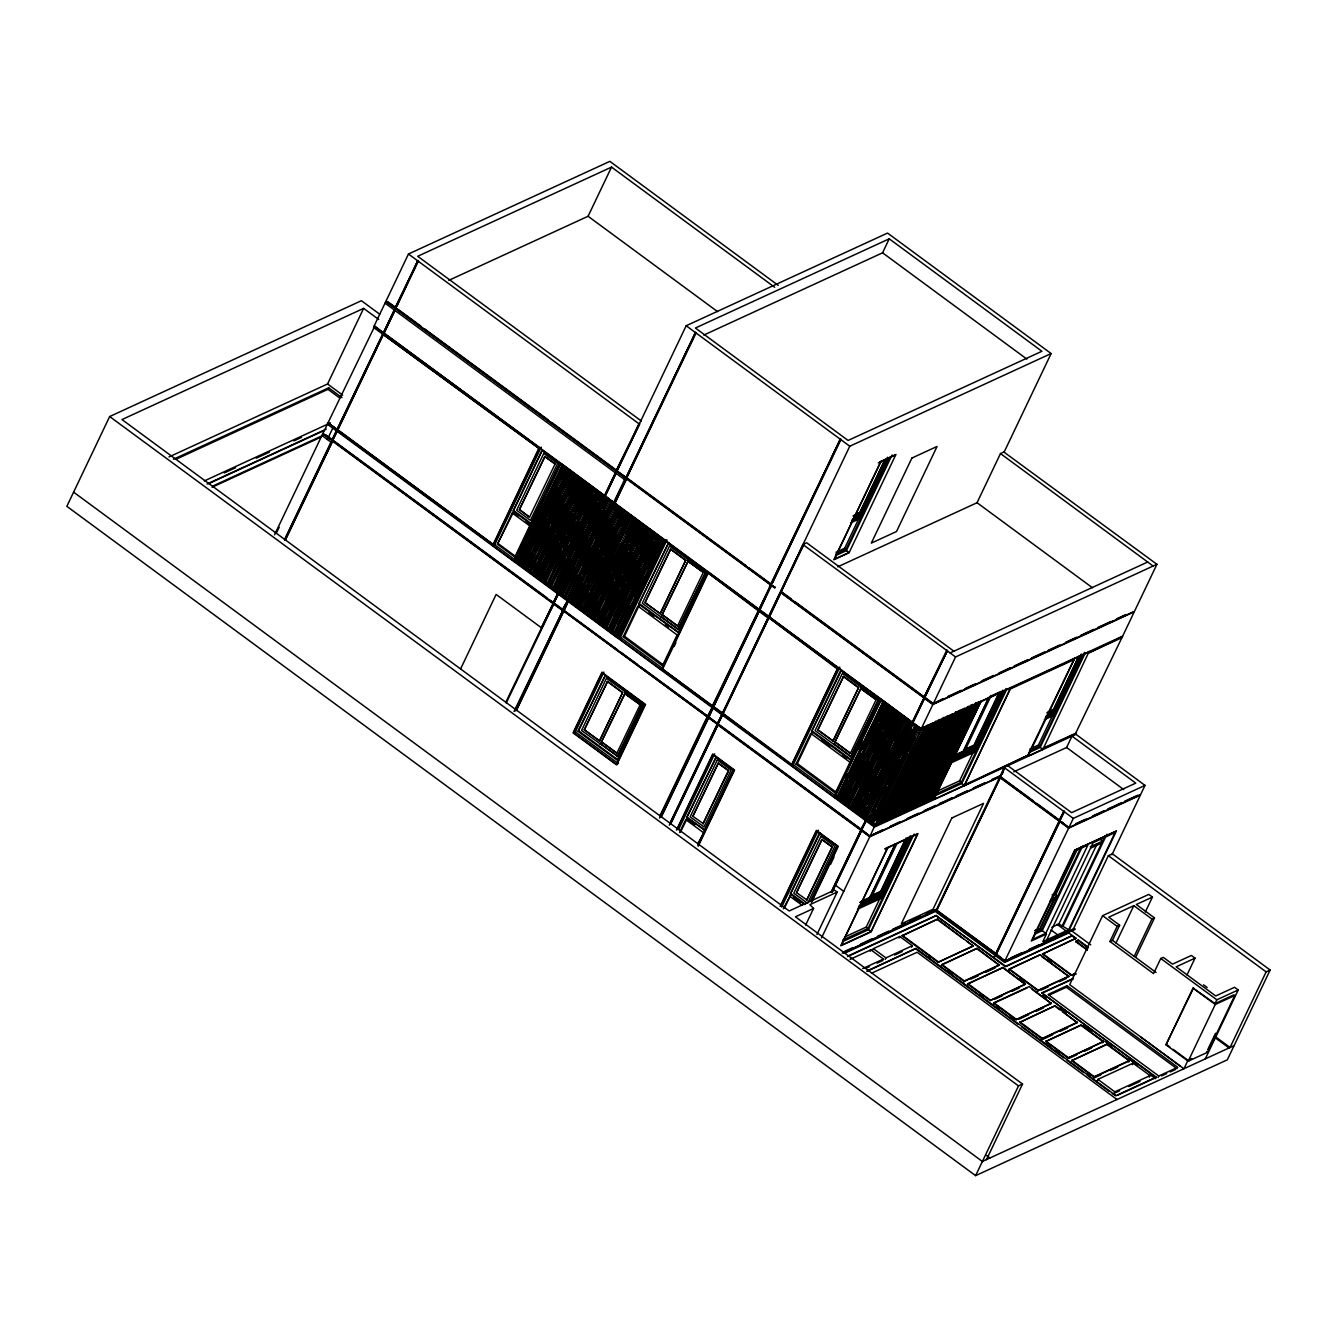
<?xml version="1.0" encoding="UTF-8"?>
<svg xmlns="http://www.w3.org/2000/svg" width="1337" height="1337" viewBox="0 0 1337 1337"><rect width="100%" height="100%" fill="white"/><g stroke="black" fill="none" stroke-linecap="round" stroke-linejoin="round"><path stroke-width="1.5" d="M662.183 669.954L708.643 572.152L708.359 573.172L758.664 610.24L712.855 706.254L662.483 668.935L662.183 669.954L712.504 707.006L707.958 716.532L563.98 610.792L568.409 600.881L618.145 638.317L665.091 540.298L663.035 540.599L617.661 636.128L663.453 540.131M708.794 717.451L713.223 707.54L722.164 714.142L717.367 723.785L708.677 717.067L713.223 707.54M713.59 706.788L759.383 610.775L768.324 617.36L722.532 713.373L713.59 706.788L759.383 610.775M618.563 637.833L665.442 540.733L614.736 503.38L568.225 599.711L618.931 637.064M379.675 314.178L361.391 300.708L109.667 416.542L66.85 506.322L975.609 1175.641L1227.333 1059.823L1270.15 970.027L1112.367 853.825L1108.356 855.68L1072.291 931.287L1090.725 944.875M168.98 456.953L327.565 383.986L363.631 308.379L378.722 319.493M176.534 459.026L327.966 389.334L328.685 387.83L342.005 397.641M274.52 534.85L322.685 433.89L332.144 440.408L325.242 435.327M374.644 326.378L322.969 433.288L332.061 439.973L395.251 308.095L385.791 301.577L374.21 325.844L383.368 332.796L374.21 325.844M397.022 306.039L417.946 260.531L395.551 307.493L386.075 300.975L408.47 254.013L609.856 161.359L778.268 285.399M327.381 439.489L333.498 426.637M284.497 539.68L331.76 440.575M332.061 439.973L395.251 308.095M395.167 307.66L417.946 260.531M284.881 539.496L332.144 440.408M285.082 540.098L332.729 440.842L553.301 603.305L541.351 627.738L496.127 594.43L460.697 668.717M332.629 440.408L337.425 430.765L492.801 545.195L539.246 447.394L383.953 333.231L395.836 308.529L332.629 440.408L553.217 602.87L616.407 470.975L604.525 495.693L561.055 463.454L514.177 561.757L514.895 560.236L516.784 560.955L562.576 464.958L515.982 561.039M337.726 429.745L493.152 544.443L337.793 430.013L383.167 334.484L538.961 448.413L383.167 334.484M614.201 502.812L605.043 495.86L614.201 502.812L626.084 478.111L616.992 471.409L558.599 593.661L567.673 600.346L562.526 609.722L553.802 603.288L639.671 423.846L616.324 470.557L395.752 308.095L418.514 260.966M285.466 539.931L332.729 440.842M448.831 280.335L588.079 216.26L611.527 167.108L774.675 287.271M492.918 545.58L539.429 448.062L541.201 447.243L494.69 544.761L492.918 545.58L513.993 561.089L515.748 560.287L494.69 544.761M529.82 527.246L515.815 556.593L514.829 557.044L497.397 544.209L512.272 513.024L513.258 512.572L518.004 516.082M513.174 511.135L542.103 450.469L513.174 511.135L530.605 523.97L559.418 464.808M497.397 544.209L513.258 512.572M519.374 509.681L544.928 456.485L555.089 463.972L529.536 517.168L519.374 509.681L544.928 456.485M514.829 557.044L529.703 525.859L512.272 513.024M530.605 523.97L559.551 463.321L542.103 450.469M513.993 561.089L560.504 463.571L539.429 448.062M561.423 465.777L560.337 464.975L561.122 463.722M539.012 511.519L542.588 504.016M516.784 560.955L518.054 561.891L563.846 465.894L544.092 507.308M518.957 560.019L526.143 544.961M530.622 535.552L539.613 516.717M518.706 563.044L565.3 466.964L519.508 562.961L517.252 561.975M556.877 488.74L520.243 564.381L566.754 468.034M561.373 479.331L565.852 469.922M521.614 565.2L568.208 469.103L522.416 565.116L520.16 564.114M530.154 553L523.151 566.52L569.662 470.173M534.65 543.591L546.315 519.124M548.12 515.363L568.76 472.061M524.522 567.339L571.116 471.259L525.324 567.256L523.068 566.27M533.062 555.139L526.059 568.66L572.57 472.329L565.384 487.387M534.867 551.379L560.905 496.796M527.43 569.478L574.024 473.398L528.232 569.395L525.976 568.409M528.232 569.395L529.686 570.464L575.478 474.468L552.131 523.402M530.588 568.576L536.872 555.407M538.677 551.646L550.343 527.179M530.338 571.618L576.932 475.537L531.14 571.534L528.884 570.548M531.14 571.534L532.594 572.604L578.386 476.607L569.412 495.425M533.496 570.732L537.09 563.195M538.878 559.434L564.916 504.834M533.246 573.757L579.84 477.677L534.048 573.673L531.792 572.687M540.9 563.462L534.783 575.077L581.294 478.746L556.159 531.457M545.379 554.036L554.354 535.218M536.154 575.896L582.748 479.816L536.956 575.812L534.7 574.826M568.944 512.89L537.691 577.233L584.202 480.885M573.423 503.481L583.3 482.774M539.062 578.035L585.656 481.955L539.864 577.968L537.608 576.966M544.911 571.501L540.599 579.372L587.11 483.025L573.64 511.269M549.407 562.092L558.381 543.273M560.17 539.496L571.852 515.029M541.97 580.191L588.564 484.111L542.772 580.108L540.516 579.122M564.882 537.875L543.507 581.511L590.018 485.181M566.671 534.115L575.662 515.297M577.45 511.519L589.116 487.052M544.878 582.33L591.472 486.25L545.68 582.247L543.424 581.261M545.68 582.247L547.134 583.316L592.926 487.32L577.668 519.324M553.418 570.147L562.409 551.312M564.197 547.552L575.863 523.085M547.786 584.47L594.38 488.389L548.588 584.386L546.332 583.4M548.588 584.386L550.042 585.456L595.834 489.459M550.944 583.584L568.91 545.931M570.698 542.17L579.673 523.335M584.169 513.926L593.143 495.108M550.694 586.609L597.288 490.529L551.496 586.525L549.24 585.539M551.496 586.525L552.95 587.595L598.742 491.598L568.225 555.607M557.445 578.186L566.42 559.367M553.602 588.748L600.196 492.668L554.404 588.664L552.148 587.678M570.23 559.618L555.139 590.085L601.65 493.737L598.959 499.386M574.726 550.209L583.701 531.391M588.18 521.982L597.171 503.147M556.51 590.887L603.104 494.807L557.312 590.82L555.056 589.818M558.047 592.224L604.558 495.877M505.921 702.025L553.301 603.305M553.217 602.87L558.014 593.227L514.611 561.256M514.962 560.504L558.365 592.475L604.174 496.445L560.771 464.474M616.324 470.557L639.103 423.428M506.205 703.061L553.886 603.722L717.468 724.203L669.302 825.18M553.802 603.288L558.599 593.661M694.755 334.116L626 477.677L616.909 470.975L686.182 325.743L887.551 233.073L1051.133 353.553L1004.07 452.24M553.886 603.722L541.719 627.571M559.418 593.043L606.012 496.946L560.22 592.959L558.883 592.642L568.041 599.594L613.833 503.564L568.041 599.594M574.241 567.673L560.955 594.363L607.466 498.032M578.737 558.264L587.712 539.429M592.207 530.02L601.182 511.202M602.987 507.442L606.563 499.904M562.325 595.182L608.92 499.102L563.128 595.099L560.871 594.113M563.128 595.099L564.582 596.168L610.374 500.172M565.484 594.28L604.992 511.469M565.233 597.321L611.828 501.241L566.036 597.238L563.779 596.252M566.036 597.238L567.49 598.308L613.282 502.311L596.218 538.076M568.392 596.419L578.269 575.729M582.765 566.303L591.739 547.485M514.043 711.368L562.844 610.474L514.695 711.451M562.526 609.722L567.673 600.346M613.767 502.277L624.58 479.599L625.9 480.117L614.92 503.347M385.039 303.165L624.947 479.866L626.084 478.111M626 477.677L695.658 332.261L626.568 478.094L770.814 584.336L840.472 438.92L772.669 582.731M625.532 480.301L626.669 478.529L770.897 584.77L759.015 609.471L770.897 584.77M626.568 478.094L696.226 332.679M516.316 710.114L563.579 611.009L707.674 717.15L659.509 818.11M568.409 600.881L563.98 610.792M568.225 599.711L626.669 478.529M516.383 710.565L563.679 611.393M581.177 577.868L569.679 600.781L616.19 504.45M582.965 574.091L609.003 519.508M613.499 510.099L615.304 506.339M571.049 601.6L617.644 505.52L571.852 601.516L569.595 600.53M572.587 602.937L619.098 506.589M582.297 583.768L573.306 602.586L571.852 601.516M586.776 574.358L598.458 549.891M600.246 546.114L618.212 508.478M573.957 603.739L620.552 507.659L574.76 603.672L572.503 602.669M585.205 585.907L575.495 605.076L622.006 508.728L617.527 518.154M586.993 582.147L613.031 527.563M576.865 605.895L623.46 509.798L577.668 605.811L575.411 604.809M588.999 586.174L578.403 607.215L624.914 510.884L604.274 554.17M590.804 582.414L602.469 557.93M579.79 608.034L626.368 511.954L580.576 607.951L578.336 606.965M580.576 607.951L582.03 609.02L627.822 513.024L621.538 526.193M582.932 607.132L589.216 593.962M591.021 590.202L617.059 535.602M582.698 610.173L629.276 514.093L583.484 610.09L581.244 609.104M593.026 594.213L584.219 611.494L630.73 515.163L621.755 533.981M597.522 584.804L606.497 565.986M608.285 562.225L619.967 537.741M632.184 516.232L585.673 612.563L631.448 516.567M621.07 543.658L587.127 613.633L633.638 517.302M625.566 534.248L632.752 519.191M588.514 614.452L635.092 518.372L589.299 614.368L587.06 613.382M597.037 602.268L590.035 615.789L636.546 519.441M601.533 592.859L610.508 574.041M612.313 570.264L623.978 545.797M625.783 542.037L635.66 521.33M591.422 616.591L638 520.511L592.207 616.507L589.968 615.521M627.788 546.064L592.943 617.928L639.454 521.58L629.577 542.287M594.33 618.747L640.908 522.65L595.115 618.663L592.876 617.661M595.115 618.663L596.569 619.733L642.362 523.72L629.794 550.075M597.472 617.844L601.065 610.324M605.561 600.898L614.535 582.08M616.324 578.319L628.006 553.852M597.238 620.886L643.816 524.806L598.023 620.803L595.784 619.816M621.037 576.698L598.759 622.206L645.27 525.876L636.295 544.694M622.825 572.921L631.799 554.103M600.146 623.025L646.724 526.945L600.931 622.942L598.692 621.956M605.093 618.362L601.667 624.346L648.178 528.015L620.351 586.358M609.572 608.953L618.546 590.135M603.054 625.164L649.632 529.084L603.839 625.081L601.6 624.095M625.048 584.737L604.575 626.485L651.086 530.154M626.852 580.977L635.827 562.158M640.323 552.749L649.297 533.914M605.962 627.304L652.54 531.224L606.747 627.22L604.508 626.234M606.747 627.22L608.201 628.29L653.994 532.293L613.599 617.009M608.87 629.443L655.448 533.363L609.655 629.359L607.416 628.373M626.385 598.441L610.391 630.78L656.902 534.432L655.113 538.209M630.863 589.032L639.855 570.197M644.334 560.788L653.308 541.97M611.778 631.582L658.356 535.502L612.563 631.515L610.324 630.512M612.563 631.515L614.017 632.585L659.809 536.572L617.61 625.048M614.686 633.738L661.263 537.658L615.471 633.654L613.232 632.668M615.471 633.654L616.925 634.724L662.717 538.727L648.361 568.843M617.828 632.836L630.395 606.48M634.891 597.071L643.866 578.252M573.606 732.726L602.101 672.996L603.856 672.193L575.378 731.907L573.606 732.726L616.491 764.296L618.262 763.494L575.378 731.907M618.697 638.217L665.208 540.7L666.962 539.881L620.452 637.398L618.697 638.217L661.564 669.787L663.336 668.985L620.452 637.398M578.085 731.372L605.527 675.068L578.085 731.372L617.326 760.268L644.016 704.332L604.775 675.419M623.176 636.847L637.866 606.045L677.107 634.941L662.417 665.759L623.176 636.847L624.463 636.262L639.153 605.46M638.768 604.157L668.65 542.755L638.768 604.157L678.761 632.719L707.891 571.668L678.009 633.053M584.286 729.918L607.566 681.435L622.641 692.549L599.578 740.932L584.286 729.918L607.566 681.435M644.969 602.703L670.689 549.123L685.781 560.22L660.261 613.7L644.969 602.703L670.689 549.123M599.36 741.016L622.641 692.549M660.043 613.817L685.781 560.22M625.783 691.797L600.28 744.258L625.783 691.797L642.679 704.231L617.794 756.408L581.562 730.47L606.446 678.294L642.679 704.231M688.906 559.484L660.963 617.042L688.906 559.484L705.786 571.935L677.859 629.476L642.245 603.254L669.553 545.997L705.167 572.219M616.892 753.182L601.817 742.068L616.892 753.182L640.172 704.699L624.88 693.686L640.172 704.699M677.558 625.967L662.483 614.853L677.558 625.967L703.295 572.386L688.003 561.373L703.295 572.386M617.176 756.692L642.061 704.532M677.859 629.476L704.917 573.774M618.981 758.062L643.882 705.836M664.556 663.353L668.015 656.099M672.344 647.041L677.525 636.178M616.491 764.296L644.969 704.582L602.101 672.996M661.564 669.787L708.092 572.269L665.208 540.7M674.065 646.473L675.853 642.729M703.797 335.069L882.57 252.81L889.239 238.822L1041.907 351.28L848.093 440.458L695.407 328.016L889.239 238.822M659.759 816.155L707.056 717M707.34 716.381L712.504 707.006M712.42 705.719L758.664 610.24M770.814 584.336L840.472 438.92M771.482 585.205L759.75 610.006L771.115 585.372L775.41 587.277L774.741 588.046L771.115 585.372M775.025 587.444L771.399 584.77L841.057 439.355M661.13 816.773L708.393 717.685L717.468 724.203M661.213 817.225L708.51 718.069M669.787 823.542L717.083 724.387M759.75 610.006L768.691 616.591L849.764 446.224L1051.133 353.553M717.367 723.785L803.253 544.343L806.662 542.772L953.883 651.203M670.372 823.976L718.053 724.637L861.045 829.959L831.597 891.712M1003.402 771.8L1000.076 776.396L870.053 836.227L861.546 829.959L866.827 819.497L860.961 829.525L717.952 724.203L722.749 714.56L791.42 765.132L837.948 667.598L837.146 668.851L768.909 617.778L837.58 668.366M791.42 765.132L723.033 713.54L768.474 618.279M837.948 667.598L769.276 617.025L780.775 592.492L924.168 697.647L865.941 818.996L864.404 817.659L910.998 721.579M837.781 566.804L977.046 502.729L1000.477 453.577L1003.87 452.023L1156.923 564.298L1134.528 611.243L933.159 703.914L924.652 697.647L947.432 650.517L924.068 697.212L781.075 591.89L803.253 544.343M670.739 823.809L718.053 724.637M717.952 724.203L781.159 592.324M781.075 591.89L803.838 544.761M676.472 830.01L712.738 753.984L734.548 770.045L698.198 846.271M677.157 829.659L712.939 754.636L733.996 770.162L698.215 845.168M678.912 828.84L714.693 753.834M679.647 832.45L685.781 819.614L686.75 819.163L694.672 824.996M686.683 817.709L716.365 756.709L686.683 817.709L704.866 830.21L687.435 817.375M680.633 831.998L686.75 819.163M703.262 823.642L692.867 816.272L718.203 763.16L728.581 770.547L703.028 823.742L728.581 770.547M718.42 763.059L692.867 816.272M697.947 843.446L704.181 831.998L698.064 844.834M704.114 830.561L733.044 769.895L715.613 757.06M705.735 828.372L732.041 773.221M880.816 461.432L833.937 559.718L849.045 552.783L895.924 454.48L879.763 461.917M854.443 515.012L859.708 512.589L885.044 459.477L860.025 512.823L852.989 516.049M887.517 457.254L860.393 514.127L854.025 517.051M836.026 552.248L844.65 548.287L858.655 518.923M852.12 519.408L860.744 515.447L887.918 458.457M835.709 554.086L846.07 549.323L860.944 518.138L850.599 522.901M851.502 521.012L861.847 516.249L889.89 457.421M835.475 555.674L846.421 550.627L892.046 454.998M791.537 765.516L838.048 667.999L839.82 667.196L793.309 764.714L791.537 765.516L834.422 797.103L880.933 699.585L838.048 667.999M839.135 787.042L835.274 793.058L796.016 764.162L810.723 733.361L849.964 762.257L851.234 761.672L843.463 777.984M879.98 699.318L850.867 760.369L811.609 731.456L840.739 670.422L880.732 698.967L867.496 726.726M811.609 731.456L841.491 670.071M796.016 764.162L797.303 763.561L811.994 732.76M817.809 730.019L843.547 676.422L858.621 687.536L833.118 741.016L817.809 730.019L843.547 676.422M832.884 741.116L858.621 687.536M861.747 686.8L833.803 744.341L861.747 686.8L867.713 691.196M850.416 753.266L835.341 742.169L850.416 753.266L876.136 699.686L860.844 688.689L876.136 699.686M878.008 699.518L842.41 673.296L815.085 730.57L850.7 756.792L878.643 699.234L870.838 693.485M850.7 756.792L878.643 699.234M780.156 906.369L816.422 830.344L838.232 846.405L811.526 902.391M780.825 906.018L816.606 830.996L837.664 846.522L811.726 900.904M835.274 793.058L849.964 762.257M865.741 730.42L851.619 760.018L812.378 731.122M781.694 907.071L818.361 830.193M881.568 699.736L911.901 723.133L912.285 722.348L881.484 699.468L834.606 797.754L835.324 796.25L837.58 797.236L883.373 701.24L836.778 797.32M845.134 777.532L846.923 773.789M858.538 749.405L862.114 741.901M783.315 908.809L790.418 895.523L784.301 908.358M804.607 904.581L790.351 894.069L819.28 833.419L837.463 845.903L826.065 869.802M790.351 894.069L820.032 833.068M847.123 781.36L838.299 798.64L884.091 702.644M848.911 777.599L860.593 753.132M862.382 749.372L884.827 702.309M839.686 799.459L886.281 703.379L840.488 799.376L838.232 798.39M806.93 900.002L796.551 892.631L821.871 839.519L832.249 846.906L806.712 900.102L832.249 846.906M822.088 839.419L796.551 892.631M864.387 753.383L841.207 800.779L887.735 704.449M868.883 743.974L877.857 725.155M879.662 721.395L886.832 706.337M842.594 801.598L889.189 705.518L843.396 801.515L841.14 800.529M851.134 789.415L844.115 802.935L890.643 706.588L866.409 757.41M855.63 780.006L864.604 761.188M845.502 803.738L892.097 707.657L846.304 803.654L844.048 802.668M868.415 761.438L847.023 805.075L893.551 708.727L883.673 729.434M872.894 752.029L881.885 733.211M848.41 805.893L895.005 709.797L849.212 805.81L846.956 804.807M850.666 806.88L896.458 710.866L859.641 788.045M851.569 804.991L855.162 797.47M851.318 808.033L897.912 711.952L852.12 807.949L849.864 806.963M872.426 769.494L852.839 809.353L899.366 713.022L887.701 737.489M876.922 760.068L885.896 741.25M810.406 901.405L836.711 846.254M854.226 810.172L900.82 714.092L855.028 810.088L852.772 809.102M811.175 901.054L824.327 873.479M861.88 799.86L855.747 811.492L902.274 715.161M830.494 864.454L834.071 856.95M863.669 796.1L901.372 717.033M857.134 812.311L903.728 716.231L857.936 812.227L855.68 811.241M868.365 794.479L858.655 813.631L904.447 717.635L902.993 716.565M805.643 925.054L813.564 908.458L809.871 904.664L837.163 892.097L834.489 890.124L789.181 910.982L121.985 419.567L363.631 308.379M870.17 790.719L876.454 777.532M880.949 768.123L889.924 749.305M894.403 739.896L904.28 719.189M906.636 718.37L860.109 814.701L905.901 718.704M872.392 802.518L864.487 817.926L861.496 815.52L908.09 719.44L867.696 804.155M865.891 807.916L861.563 815.771M862.95 816.589L909.544 720.509L863.752 816.506L861.496 815.52M874.181 798.757L880.465 785.588M884.96 776.179L896.642 751.695M898.431 747.935L910.096 723.467M865.858 818.729L911.299 723.467L912.452 722.648L921.293 728.782L912.787 722.515L924.368 698.248L932.708 703.947L944.056 698.716M831.213 891.879L861.045 829.959M860.961 829.525L866.242 819.08M912.285 722.348L924.168 697.647M924.068 697.212L946.847 650.083M831.698 892.531L861.63 830.394L832.182 892.13M861.546 829.959L866.343 820.316L874.482 826.316L870.053 836.227L861.914 829.792M924.652 697.647L947.432 650.517M924.736 698.081L912.502 723.534L913.906 723.718M869.919 815.954L867.379 820.066L913.171 724.069M871.707 812.194L911.216 729.367M868.766 820.885L915.36 724.804L869.568 820.801L867.312 819.815M860.844 814.367L871.022 821.871L916.814 725.874L902.458 755.99M816.924 934.513L837.163 892.097M871.925 819.982L876.42 810.573M878.208 806.813L887.183 787.978M888.988 784.217L900.653 759.75M871.674 823.024L918.268 726.944L872.476 822.94L870.22 821.954M873.128 824.093L875.133 825.564L873.128 824.093L919.722 728.013M875.735 820.25L907.154 754.369M908.943 750.592L915.227 737.422M863.217 831.564L869.585 836.26L883.038 829.592M932.708 703.947L942.451 698.984M821.503 937.956L869.735 836.812L999.758 776.981L1003.218 772.134M921.009 728.782L1122.662 636.128L1134.244 611.845L932.875 704.515L874.482 826.316L934.011 798.924L981.074 701.273L934.011 798.924M933.159 703.914L955.554 656.952L1156.923 564.298M908.491 755.773L910.28 752.012M919.271 733.177L921.059 729.417M922.112 728.849L876.855 824.762L875.15 824.027M882.738 813.264L889.021 800.094M898.013 781.259L899.801 777.499M911.483 753.015L913.271 749.255M878.242 822.69L879.88 823.375L925.321 728.113L924.051 726.659L923.048 727.127L924.318 728.581L877.874 824.311L876.17 823.559M924.318 728.581L878.877 823.843L877.239 823.141M902.709 774.691L908.993 761.505M916.179 746.447L922.463 733.261M926.14 727.01L880.348 823.024M883.172 818.946L887.668 809.537M894.854 794.479L898.447 786.941M910.113 762.458L911.918 758.697M927.076 725.272L928.346 726.726L881.902 822.456L880.264 821.754M928.346 726.726L882.905 821.988L881.267 821.302M903.143 780.373L910.33 765.299M914.826 755.89L921.109 742.703M930.168 725.155L883.373 821.637M930.351 725.79L884.375 821.169M893.484 803.921L899.768 790.735M932.19 724.219L885.93 820.6L884.292 819.899M932.374 724.871L886.381 820.25M904.481 784.167L908.976 774.741M913.455 765.332L919.756 752.146M929.633 731.439L933.226 723.919L932.106 722.949M934.195 723.3L887.4 819.782M934.379 723.935L888.938 819.213L887.317 818.511M894.821 807.715L898.414 800.178M891.428 817.926L937.404 722.548L936.134 721.094L935.131 721.562L936.401 723.016L889.957 818.745L888.32 818.06M936.401 723.016L890.96 818.277L889.322 817.592M905.817 787.961L907.606 784.184M914.792 769.126L921.076 755.957M928.262 740.882L931.856 733.361M938.223 721.445L892.431 817.459M895.255 813.397L897.06 809.62M906.937 788.914L910.53 781.376M936.568 726.776L940.162 719.256L941.432 720.693L895.456 816.071M939.159 719.707L940.429 721.161L893.985 816.89L892.347 816.205M940.429 721.161L894.436 816.539M913.438 778.569L919.722 765.399M926.909 750.324L930.502 742.804M942.251 719.59L896.993 815.503L895.372 814.801M905.567 798.356L909.16 790.819M937.906 730.57L944.189 717.401L945.46 718.838L899.483 814.216M944.189 717.401L943.187 717.852L944.457 719.306L898.013 815.035L896.375 814.35M944.457 719.306L898.464 814.684M912.068 788.011L918.369 774.842M925.538 759.767L931.839 746.598M940.813 727.763L942.602 724.002M946.278 717.735L900.486 813.765M906.001 804.038L907.806 800.261M919.472 775.794L921.277 772.034M939.226 734.364L941.031 730.604M945.526 721.195L948.217 715.546M947.214 716.014L948.485 717.451L902.04 813.18L900.403 812.495M948.485 717.451L903.043 812.729L901.405 812.027M912.502 793.693L916.998 784.284M924.185 769.21L930.468 756.04M937.655 740.982L941.248 733.445M950.306 715.88L903.511 812.361M887.735 847.474L840.856 945.76L871.056 931.872L917.951 833.569L884.927 848.761M887.818 847.742L841.291 945.259L870.989 931.605L917.5 834.087L885.244 848.995M950.49 716.532L904.514 811.91M907.338 807.832L909.143 804.072M918.118 785.237L919.906 781.476M944.156 730.637L952.245 713.691L953.515 715.145L907.539 810.523M952.328 714.961L906.068 811.325L904.43 810.64M952.512 715.596L906.519 810.974M913.839 797.487L918.335 788.078M922.831 778.669L929.115 765.483M936.301 750.425L942.585 737.239M954.334 714.025L909.076 809.938L907.455 809.253M944.591 736.319L951.777 721.245M953.582 717.484L956.273 711.836L957.543 713.289L912.101 808.551L910.464 807.866M956.273 711.836L955.27 712.303L956.54 713.741L909.544 809.587M956.54 713.741L911.099 809.019L909.461 808.317M915.177 801.281L916.965 797.52M921.46 788.111L927.744 774.925M937.621 754.218L941.215 746.681M861.162 901.439L869.852 897.445L895.372 843.965L870.17 897.679L859.741 902.475M885.478 865.072L889.005 857.702M958.362 712.17L912.569 808.2M916.296 802.233L919.889 794.713M945.927 740.113L950.423 730.687M957.61 715.629L960.3 709.98L961.57 711.434L915.594 806.813M870.537 898.982L896.96 843.563M959.297 710.448L960.568 711.902L914.124 807.632L912.486 806.93M960.568 711.902L914.575 807.281M922.797 791.905L929.081 778.719M936.268 763.661L939.861 756.124M949.738 735.417L953.331 727.88M962.389 710.315L916.597 806.345M947.264 743.907L949.053 740.13M956.239 725.072L962.523 711.902M964.412 709.395L918.151 805.776L916.513 805.075M964.595 710.047L918.603 805.426M921.444 801.348L927.728 788.162M934.914 773.104L938.49 765.566M950.172 741.099L951.977 737.322M966.417 708.476L919.622 804.958M966.601 709.111L920.625 804.49M928.831 789.114L930.636 785.354M948.601 747.701L950.39 743.94M954.885 734.514L961.169 721.345M965.665 711.919L968.356 706.27L969.626 707.724L923.65 803.102M967.353 706.738L968.623 708.192L921.628 804.022M870.203 896.191L880.648 891.395L905.283 839.753M870.521 896.425L880.966 891.629L906.152 837.915M968.623 708.192L923.182 803.453L921.544 802.768M926.357 797.604L924.569 801.381L925.655 802.183L972.651 706.337L971.381 704.883M933.544 782.546L939.827 769.36M948.819 750.542L950.607 746.765M962.289 722.298L964.077 718.537M871.289 897.545L881.317 892.932L907.756 837.514M970.445 706.621L924.652 802.635M927.477 798.557L929.265 794.796M953.515 743.957L959.799 730.787M966.985 715.713L972.383 704.415L973.654 705.869L927.677 801.247L934.379 798.172M844.499 937.053L866.242 927.059L880.064 898.063M861.279 903.244L882.236 893.601L909.544 836.344M859.039 905.751L882.587 894.921L910.815 835.725M839.034 798.306L835.408 796.518L874.833 825.564L927.209 801.598L972.651 706.337M932.19 791.989L938.474 778.803M945.66 763.745L949.253 756.207M842.728 940.078L868.081 928.413L882.771 897.612L857.418 909.277M858.321 907.388L883.673 895.723L911.918 836.527M974.472 704.766L929.215 800.679L927.577 799.977M953.949 749.639L961.136 734.581M965.632 725.155L971.915 711.986M973.72 708.226L976.411 702.577L977.681 704.014L931.688 799.392M842.46 941.683L868.448 929.733L914.057 834.087M976.411 702.577L975.392 703.028L976.678 704.482L930.234 800.211L928.597 799.526M976.678 704.482L930.686 799.86M937.103 788.245L932.624 797.671L934.262 798.356M944.29 773.187L950.574 760.018M978.5 702.911L932.708 798.941M956.239 754.452L963.192 751.244L988.712 697.764L963.509 751.478L954.819 755.489M991.185 695.524L963.877 752.781L962.958 752.129L974.656 746.731L1001.095 691.329M870.136 951.326L870.855 949.805L883.406 959.064L882.687 960.568L877.022 963.175M872.643 950.172L873.379 948.652L899.801 936.485L912.352 945.727L911.633 947.248M965.281 749.188L973.988 745.194L998.622 693.552M963.86 750.224L974.305 745.428L999.809 691.948L989.38 696.744M937.839 790.852L959.582 780.858L973.403 751.862M952.763 757.895L975.575 747.4L1002.884 690.143M952.379 759.55L975.926 748.72L1003.285 691.379M936.067 793.877L961.42 782.212L976.11 751.411L950.757 763.076M951.66 761.188L977.013 749.522L1006.143 688.471M935.8 795.482L961.788 783.532L1006.51 689.758M964.211 785.02L1028.437 755.021L964.395 785.671L1010.739 687.485L1010.555 688.889L1073.862 659.759L1074.597 658.239L1027.518 755.89M934.63 799.058L964.328 785.404L1010.839 687.886L978.584 702.794M885.194 959.414L885.93 957.894L912.352 945.727M899.082 938.006L899.801 936.485M902.107 935.783L937.555 919.121L973.336 946.078L938.089 962.289L902.107 935.783L937.555 919.121M866.961 971.331L915.995 948.418L1115.927 1095.671L1156.187 1077.137L1041.857 992.923L1155.97 1077.589L1117.531 1095.27M1122.662 636.128L1075.349 733.879L1145.007 785.404L1140.645 794.546L1068.915 827.553L1059.84 820.868L1063.985 811.108L1059.255 820.433L1000.277 776.998L1004.438 767.254L936.084 910.413L843.764 952.913M991.72 780.056L1000.076 776.396M936.619 910.447L1000.36 777.432L1059.339 820.868L995.981 953.716L936.619 910.447L1000.36 777.432M1000.277 776.998L1005.023 767.672M936.251 915.745L1005.708 966.283L1072.391 935.582L1005.491 966.735L936.251 915.745L847.524 956.573M928.897 956.941L929.616 955.42M929.616 957.476L930.335 955.955M1074.664 658.506L1028.153 756.04L1042.743 749.322L1040.186 747.45L1029.256 752.48M1048.208 711.819L1053.489 709.395L1078.809 656.3L1053.807 709.629L1046.771 712.872M1081.299 654.06L1054.158 710.933L1047.79 713.874M1029.808 749.054L1038.431 745.093L1053.305 713.908M1045.902 716.214L1054.525 712.253L1081.7 655.264M1029.49 750.893L1039.835 746.13L1054.709 714.944L1044.364 719.707M1045.267 717.819L1055.612 713.056L1084.541 652.389M1040.186 747.45L1084.925 653.676M938.089 962.289L973.553 945.627M1089.154 651.403L1042.81 749.589L1042.994 748.185L1076.502 732.91M941.215 966.033L941.95 964.512L977.18 948.301L999.324 965.214L964.077 981.442L941.733 964.963L977.18 948.301M1013.747 771.817L1066.608 747.5L1072.725 734.631M963.576 982.494L964.295 980.974L999.541 964.762M967.219 985.168L967.938 983.664L1003.168 967.436L1025.312 984.366L990.065 1000.577L967.721 984.116L1003.168 967.436M993.959 957.309L995.681 954.317L936.335 911.049L995.313 954.484M995.597 953.883L1059.339 820.868M1059.255 820.433L1063.985 811.108M994.344 957.142L995.681 954.317M996.182 954.317L1059.923 821.302L996.182 954.317L1005.274 961.002L1075.115 928.864M1059.84 820.868L1064.57 811.542M1074.814 929.466L1004.973 961.604L995.898 954.919L1004.806 961.036L996.55 954.133M1111.916 854.811L1140.361 795.147L1068.631 828.155L1005.106 960.434M1068.915 827.553L1073.277 818.411L1145.007 785.404M990.065 1000.577L1025.529 983.915M1008.599 970.478L1009.335 968.957L1040.169 954.768L1068.848 976.511L1038.013 990.7L1009.117 969.409L1040.169 954.768M993.207 1004.304L993.926 1002.8L1029.172 986.589L1051.3 1003.502L1016.07 1019.713L993.709 1003.251L1027.1 987.893M1074.614 850.248L1031.328 940.981L1046.436 934.045L1042.81 941.649L1069.483 929.332L1116.362 831.046L1074.614 850.248L1116.345 831.079M1055.077 893.049L1075.048 851.151M1052.169 894.771L1055.394 893.283L1076.235 849.58M1052.219 896.225L1055.745 894.603L1077.522 848.928M1041.038 926.274L1054.241 898.581M1055.428 896.943L1040.453 928.329L1035.172 930.753M1034.821 932.608L1041.857 929.365L1056.832 897.979L1049.779 901.222M1050.698 899.333L1057.734 896.074L1081.265 846.756M1034.738 934.128L1042.208 930.686L1082.519 846.187M1045.801 933.326L1087.883 845.068L1074.798 851.101L1032.699 939.343L1045.801 933.326L1042.208 930.686M1046.804 939.811L1093.148 842.661L1115.041 832.583L1068.714 929.733L1058.904 924.017L1051.851 927.26M1074.998 973.687L1071.355 975.358L1042.459 954.066L1076.034 938.273L1068.764 932.908L1004.588 962.439L935.348 911.45L845.168 952.947M1058.904 924.017L1096.858 844.449M1016.07 1019.713L1051.517 1003.051M1061.996 926.29L1101.705 843.029L1091.142 847.892M1090.29 846.789L1102.624 841.123L1105.031 836.076M1063.249 925.705L1106.919 834.171M1019.696 1022.404L1055.16 1005.725L1077.288 1022.655L1042.058 1038.866L1019.696 1022.404L1055.16 1005.725M1037.512 991.753L1038.231 990.249L1069.065 976.06M1042.459 954.066L1076.034 938.273M1087.282 950.172L1075.683 941.632L1078.407 940.028L1088.468 947.432M1075.683 941.632L1078.407 940.028M975.609 1175.641L1018.51 1085.911L1022.538 1084.056L795.431 916.798L813.564 908.458M1071.355 975.358L1075.199 973.236M1049.044 995.179L1066.324 987.224L1067.043 985.72L1177.78 1067.277L1158.761 1076.018L1158.043 1077.522M1077.505 1022.187L1042.275 1038.414L1041.556 1039.919L1052.67 1034.805M1145.308 912.001L1152.427 897.094L1148.801 894.403L1102.607 915.661L1069.7 984.65L1183.93 1068.798L1187.975 1060.291M986.472 1159.664L1022.538 1084.056M1045.684 1041.54L1080.931 1025.329L1103.292 1041.79L1068.046 1058.002L1045.684 1041.54L1081.148 1024.877L1103.51 1041.339L1102.774 1042.843M1187.022 974.94L1195.027 958.144L1191.401 955.454L1172.516 964.144L1163.29 957.342L1160.767 958.495L1153.547 973.62L1109.927 941.499L1117.147 926.374L1119.654 925.221L1108.757 917.182L1133.809 905.667L1151.976 919.054L1154.499 917.884L1136.316 904.497L1152.427 897.094M1109.927 941.499L1112.451 940.346L1119.654 925.221M1116.011 942.953L1133.809 905.667M1068.046 1058.002L1103.51 1041.339M1071.672 1060.676L1106.919 1044.464L1129.28 1060.926L1094.034 1077.154L1071.672 1060.676L1107.136 1044.013L1129.498 1060.475L1128.779 1061.996M1134.194 956.339L1151.976 919.054M1135.815 957.041L1154.499 917.884M1129.498 1060.475L1094.251 1076.703L1093.532 1078.207L1100.953 1074.798M1097.159 1080.881L1097.894 1079.377L1133.124 1063.149L1150.037 1075.617L1149.319 1077.121M1150.037 1075.617L1114.807 1091.828L1114.089 1093.348L1119.637 1090.775M1115.927 1095.671L1112.351 1093.649M1132.406 1064.67L1133.124 1063.149M1165.964 1044.832L1193.022 988.11L1215.032 1003.569L1233.85 994.845L1234.77 995.513L1207.712 1052.219L1188.209 1061.21L1165.964 1044.832L1193.64 987.826M1156.187 1077.137L1155.469 1078.641L1150.422 1074.931M1215.032 1003.569L1216.837 999.792L1238.229 989.948L1234.586 987.274L1215.717 995.965L1176.159 966.818L1195.027 958.144M1188.209 1061.21L1215.249 1004.488L1234.77 995.513M1207.679 1049.729L1215.534 1033.267M1238.229 989.948L1205.272 1058.904M1270.15 970.027L1266.122 971.882L1230.057 1047.489L1214.982 1036.392M276.425 532.895L279.216 527.279M708.359 573.172L757.862 610.457M881.2 700.488L895.723 711.217L881.2 700.488L882.219 702.059M873.93 824.01L872.476 822.94M611.527 167.108L417.696 256.286L641.392 421.055M173.459 459.243L328.685 387.83M204.294 480.936L330.423 422.893M224.282 472.93L235.579 467.733M256.286 458.19L269.456 452.14M293.939 440.876L301.46 437.4M207.051 484.027L326.328 429.127M208.722 483.61L324.222 430.464M212.6 486.167L323.671 435.06M212.098 487.22L321.281 436.982M331.593 442.597L321.916 435.478M555.089 463.972L544.694 456.585M616.909 470.975L626.368 477.493M529.536 517.168L519.592 509.581M624.947 479.866L626.034 480.668M895.472 454.998L880.882 461.7L834.372 559.217L848.962 552.515L846.421 550.627M878.325 462.953L885.361 459.711M662.417 665.759L663.704 665.157L624.463 636.262M950.106 652.941L1147.698 562.008M948.134 696.36L961.387 690.276M965.164 688.522L974.623 684.176M982.194 680.683L993.558 675.469M999.24 672.845L1010.588 667.631M1014.382 665.893L1027.618 659.793M1031.412 658.055L1044.665 651.955M1048.442 650.217L1059.79 644.986M1065.472 642.378L1076.837 637.147M1080.614 635.409L1093.867 629.309M1097.644 627.571L1110.897 621.471M1116.579 618.864L1126.038 614.502M947.849 696.978L961.086 690.878M964.879 689.14L976.227 683.909M981.91 681.302L993.274 676.071M998.94 673.464L1010.304 668.233M1014.081 666.495L1027.334 660.394M1031.128 658.656L1044.364 652.556M1048.158 650.818L1059.506 645.587M1067.076 642.111L1076.536 637.749M1080.329 636.011L1093.582 629.911M1099.248 627.304L1112.501 621.204M1116.295 619.466L1125.754 615.104M911.901 723.133L920.641 729.534L980.171 702.142M1072.09 659.759L1089.254 651.804M1010.371 688.237L1073.678 659.108M1121.509 637.097L1088.97 652.807L1121.944 637.632M922.296 729.501L920.575 730.303L918.569 728.832M925.321 728.113L926.324 727.646M937.404 722.548L938.407 722.08M941.432 720.693L942.435 720.242M945.46 718.838L946.462 718.387M953.515 715.145L954.518 714.677M957.543 713.289L958.545 712.822M961.57 711.434L962.573 710.966M969.626 707.724L970.629 707.256M973.654 705.869L974.656 705.401M977.681 704.014L978.684 703.563M1042.626 748.937L1075.349 733.879M1075.784 734.414L874.415 827.068L865.908 820.818M890.542 826.132L899.935 821.82M907.455 818.361L918.736 813.163M924.368 810.573L935.649 805.392M939.393 803.654L952.546 797.604M956.306 795.883L967.587 790.685M973.219 788.095L984.5 782.914M992.004 779.454L999.524 775.995M869.585 836.26L882.738 830.21M890.258 826.751L899.651 822.422M907.171 818.963L918.435 813.782M924.084 811.175L935.348 805.994M939.109 804.272L952.262 798.206M956.022 796.484L967.303 791.303M974.807 787.844L984.199 783.515M1076.218 823.542L1085.56 819.247M1093.031 815.804L1104.245 810.657M1107.972 808.935L1121.041 802.919M1124.785 801.197L1137.854 795.181M1075.934 824.144L1087.148 818.996M1092.747 816.406L1103.944 811.258M1107.688 809.537L1120.757 803.52M1124.501 801.799L1137.57 795.782M843.53 951.911L852.939 947.582M860.476 944.106L871.791 938.908M877.44 936.301L888.737 931.104M892.514 929.365L905.701 923.299M909.478 921.561L920.775 916.363M926.424 913.756L935.85 909.427M842.176 953.181L936.401 909.828M847.742 956.122L936.468 915.293M850.081 959.364L870.855 949.805M862.632 968.606L883.406 959.064M865.691 968.389L869.468 966.651M894.637 955.069L902.191 951.593M867.178 970.879L915.995 948.418M871.574 973.202L917.115 952.245L1117.03 1099.499M1034.871 930.552L1038.398 928.914M1010.705 957.86L1021.903 952.696M1029.373 949.253L1038.715 944.958M1044.331 942.384L1057.4 936.368M1061.127 934.647L1074.213 928.63M1004.806 961.036L1023.49 952.445M1029.089 949.855L1073.912 929.232M970.996 979.085L978.417 975.659M985.837 972.25L995.112 967.988M995.129 999.073L1002.549 995.664M1011.825 991.385L1019.245 987.976M1041.139 990.082L1048.392 986.756M1059.272 981.742L1066.525 978.4M1072.675 975.575L1076.302 973.904M1041.857 992.923L1073.36 978.433M1041.657 993.374L1073.143 978.885M1067.043 985.72L1048.041 994.461L1158.761 1076.018M1019.262 1019.078L1028.537 1014.8M1035.958 1011.39L1043.378 1007.981M1060.091 1031.379L1067.511 1027.969M1069.399 1058.219L1076.82 1054.793M1084.24 1051.383L1091.644 1047.974M1110.228 1070.519L1117.648 1067.11M1128.913 1086.513L1140.043 1081.399M1187.924 1060.241L1191.702 1058.503M1161.502 1075.934L1166.683 1073.561M1170.142 1071.956L1175.323 1069.583M982.361 1161.469L1234.084 1045.634M665.442 540.733L604.759 496.879M769.41 586.258L770.864 587.327M603.823 496.228L582.013 480.15M618.379 506.924L614.569 504.116M835.408 796.518L838.299 798.64M1140.712 1037.027L1180.287 1066.107M882.57 252.81L1026.849 359.085M1000.477 453.577L1153.146 566.036M588.079 216.26L717.585 311.638M977.046 502.729L1092.479 587.762M686.182 325.743L695.273 332.428M695.858 332.863L840.087 439.088M840.672 439.522L849.764 446.224M860.744 515.447L861.847 516.249M844.65 548.287L846.07 549.323M1054.525 712.253L1055.612 713.056M1072.007 736.152L1135.782 783.131L1071.606 812.662L1007.831 765.683M408.47 254.013L417.562 260.715M418.147 261.133L638.718 423.595M803.47 544.944L946.462 650.267M947.047 650.684L955.554 656.952M1066.608 747.5L1123.665 789.515M1038.431 745.093L1039.835 746.13M978.417 701.641L979.687 703.095M970.361 705.351L971.631 706.805M964.328 708.125L965.598 709.579M962.306 709.061L963.593 710.499M958.278 710.916L959.565 712.354M950.223 714.61L951.509 716.064M387.964 301.911L395.551 307.493M397.791 309.148L421.188 326.378M424.531 328.835L548.187 419.918M551.529 422.375L616.708 470.373M626.953 477.927L746.029 565.635M749.388 568.108L771.198 584.169M781.443 591.723L791.42 599.06M794.746 601.516L924.452 697.045M925.037 697.463L932.992 703.329M397.507 309.749L614.736 469.755M385.791 301.577L394.883 308.262M395.451 308.697L616.039 471.159M616.624 471.593L625.699 478.278M626.284 478.713L770.53 584.938M780.775 592.492L923.783 697.814M924.368 698.248L932.875 704.515M946.195 716.465L947.482 717.919M942.167 718.32L943.454 719.774M1004.639 767.856L1063.617 811.292M1064.202 811.709L1073.277 818.411M974.656 746.731L975.575 747.4M938.139 720.175L939.426 721.629M1099.532 838.851L1102.624 841.123M975.926 748.72L977.013 749.522M930.084 723.885L931.371 725.339M1108.356 855.68L1266.122 971.882M1000.644 776.83L1033.417 800.963M1036.693 803.37L1059.623 820.266M1061.628 821.737L1068.464 827.586L1061.344 822.339M928.079 724.804L929.349 726.258M999.992 777.599L1058.954 821.035M1059.539 821.47L1068.631 828.155M926.056 725.74L927.343 727.178M383.886 332.963L604.458 495.425M615.221 503.347L758.58 608.953M760.034 610.023L768.625 616.34M769.21 616.758L912.202 722.097M708.71 572.42L759.015 609.471M667.882 543.106L707.123 572.019M374.293 327.13L383.017 333.548M897.177 712.287L898.631 713.356M900.085 714.426L901.539 715.496M373.491 327.364L382.583 334.049M562.693 466.713L564.147 467.783M565.601 468.852L567.055 469.922M568.509 470.992L569.963 472.061M571.417 473.131L572.871 474.217M574.325 475.287L575.779 476.356M577.233 477.426L578.687 478.496M580.141 479.565L581.595 480.635M583.049 481.704L584.503 482.774M585.957 483.844L587.411 484.913M588.865 485.983L590.319 487.052M591.773 488.139L593.227 489.208M594.681 490.278L596.135 491.347M597.589 492.417L599.043 493.487M600.497 494.556L601.951 495.626M606.313 498.835L607.767 499.904M609.221 500.991L610.675 502.06M612.129 503.13L613.048 503.798M615.037 505.269L616.491 506.339M617.945 507.408L619.399 508.478M620.853 509.547L622.307 510.617M623.761 511.687L625.215 512.756M626.669 513.826L628.123 514.912M629.577 515.982L631.031 517.051M632.485 518.121L633.939 519.191M635.393 520.26L636.847 521.33M638.301 522.399L639.755 523.469M641.208 524.539L642.662 525.608M644.116 526.678L645.57 527.764M647.024 528.834L648.478 529.903M649.932 530.973L651.386 532.042M652.84 533.112L654.294 534.182M655.748 535.251L657.202 536.321M658.656 537.39L660.127 538.46M661.581 539.53L663.035 540.599M759.316 611.527L767.906 617.844M883.673 703.128L885.127 704.198M886.581 705.267L888.035 706.337M889.489 707.407L890.943 708.476M892.397 709.546L893.851 710.615M895.305 711.685L896.759 712.755M898.213 713.824L899.667 714.911M901.121 715.98L902.575 717.05M904.029 718.119L905.483 719.189M906.937 720.259L908.391 721.328M909.845 722.398L911.299 723.467M912.753 724.537L914.207 725.607M915.661 726.676L917.115 727.746M670.472 549.223L685.547 560.32M843.329 676.522L858.404 687.636M959.582 780.858L961.42 782.212M961.788 783.532L964.328 785.404M1203.534 984.817L1207.161 987.491M1102.607 915.661L1117.147 926.374M1160.767 958.495L1216.837 999.792M1193.022 988.11L1215.249 1004.488M1054.492 892.615L1055.394 893.283M1055.745 894.603L1057.734 896.074M1112.451 940.346L1156.07 972.467M645.186 602.603L660.261 613.7M818.027 729.918L833.118 741.016M661.581 616.741L678.477 629.192M834.438 744.057L851.335 756.508M513.943 510.784L531.374 523.619M639.521 603.806L678.761 632.719M525.926 521.915L530.689 525.408M648.963 612.68L653.86 616.29M665.308 624.73L668.584 627.137M821.804 739.996L829.976 746.013M843.062 755.639L846.338 758.062M327.565 383.986L342.656 395.1M1213.979 1036.86L1229.104 1047.991M1056.999 924.251L1067.076 931.672M1072.174 936.05L1075.817 938.724M1078.19 940.479L1088.251 947.883M327.966 389.334L339.615 397.925M1075.901 941.181L1087.499 949.721M1050.949 929.917L1057.667 934.864M1040.169 928.112L1041.857 929.365M1206.81 1051.551L1207.712 1052.219M797.303 763.561L836.544 792.473M498.383 543.758L515.815 556.593M519.508 562.961L520.962 564.047M522.416 565.116L523.87 566.186M525.324 567.256L526.778 568.325M534.048 573.673L535.502 574.743M536.956 575.812L538.41 576.899M539.864 577.968L541.318 579.038M542.772 580.108L544.226 581.177M554.404 588.664L555.858 589.734M557.312 590.82L558.766 591.89M560.22 592.959L561.674 594.029M568.944 599.377L570.398 600.447M574.76 603.672L576.214 604.742M577.668 605.811L579.122 606.881M583.484 610.09L584.938 611.159M586.391 612.229L587.845 613.299M589.299 614.368L590.753 615.438M592.207 616.507L593.661 617.594M598.023 620.803L599.477 621.872M600.931 622.942L602.385 624.011M603.839 625.081L605.293 626.151M609.655 629.359L611.109 630.446M618.379 635.794L619.666 636.73M840.488 799.376L841.942 800.445M843.396 801.515L853.574 809.019M855.028 810.088L856.482 811.158M857.936 812.227L859.39 813.297M793.309 764.714L836.177 796.284M328.05 422.626L337.208 429.578L328.484 423.16M566.687 598.391L567.607 599.06M584.152 611.243L585.606 612.313M616.14 634.808L617.594 635.877M713.874 706.805L722.465 713.122M723.033 713.54L791.771 764.38M858.588 813.381L860.042 814.45M662.55 669.202L712.855 706.254M328.133 423.913L336.857 430.33M835.04 797.27L865.758 819.882M327.331 424.13L336.423 430.832M337.008 431.249L557.579 593.712M558.164 594.146L566.888 600.58M568.342 601.65L711.702 707.24M713.156 708.309L721.746 714.626M722.314 715.061L865.323 820.383M1166.599 1044.531L1169.825 1046.904M1173.05 1049.294L1188.844 1060.909M1042.676 953.615L1071.572 974.907M1048.375 959.849L1051.584 962.222M1041.556 956.406L1068.848 976.511M325.526 434.709L332.428 439.806M333.013 440.224L546.9 597.773M550.242 600.229L553.585 602.686M554.17 603.121L617.594 649.832M620.936 652.306L637.632 664.589M640.975 667.046L717.752 723.601M718.337 724.036L861.346 829.358M332.345 441.009L552.933 603.472M553.501 603.906L562.225 610.324M717.668 724.804L860.677 830.143M861.245 830.561L869.735 836.812M1066.324 987.224L1177.045 1068.781M937.003 910.28L995.981 953.716M1009.335 968.957L1038.231 990.249M1019.847 978.751L1024.66 982.294M1042.827 995.681L1046.186 998.154M1059.639 1008.065L1066.374 1013.011M1083.171 1025.395L1091.594 1031.579M1105.031 1041.49L1111.766 1046.436M1128.578 1058.837L1136.985 1065.021M937.337 919.572L963.509 938.841M966.785 941.248L973.336 946.078M976.963 948.752L999.324 965.214M1002.951 967.888L1025.312 984.366M1032.147 989.397L1051.3 1003.502M1054.943 1006.176L1059.723 1009.702M1062.915 1012.059L1077.288 1022.655M607.366 681.536L622.44 692.633M718.203 763.16L728.364 770.647M821.871 839.519L832.032 847.006M881.317 892.932L882.236 893.601M882.587 894.921L883.673 895.723M835.257 885.077L843.731 891.328M902.325 935.332L938.307 961.838M941.95 964.512L964.295 980.974M967.938 983.664L990.282 1000.126M993.926 1002.8L1016.287 1019.262M1019.914 1021.936L1042.275 1038.414M1045.902 1041.088L1068.263 1057.55M1071.89 1060.224L1094.251 1076.703M1097.894 1079.377L1114.807 1091.828M947.615 970.729L952.395 974.255M979.988 994.578L983.18 996.934M996.399 1006.661L999.591 1009.017M1010.772 1017.256L1013.964 1019.596M1046.787 1043.779L1049.98 1046.119M1056.364 1050.832L1059.556 1053.188M1087.148 1073.511L1090.34 1075.85M915.778 948.869L1018.259 1024.343M1021.618 1026.816L1063.617 1057.768M1066.976 1060.241L1083.789 1072.608M1087.148 1075.082L1108.991 1091.176M866.242 927.059L868.081 928.413M868.448 929.733L870.989 931.605M584.486 729.818L599.578 740.932M600.915 743.957L617.794 756.408M578.854 731.021L618.095 759.917M873.379 948.652L885.93 957.894M791.103 893.734L805.375 904.23M793.593 897.846L799.927 902.525M685.781 819.614L703.212 832.45M789.448 895.957L802.116 905.299M109.667 416.542L1018.51 1085.911M986.556 1155.519L989.915 1157.992M73.619 492.15L982.444 1161.519M619.833 507.993L621.27 509.079M622.741 510.132L624.195 511.219M553.685 589.015L558.365 592.475M543.791 453.36L516.65 510.233L530.455 520.394L557.579 463.521L543.791 453.36M601.917 672.344L573.055 732.826L616.675 764.965L645.537 704.465L601.917 672.344M717.284 759.934L690.159 816.823L703.947 826.985L731.072 770.095L717.284 759.934M911.901 458.056L871.323 543.106L896.509 531.524L937.07 446.458L911.901 458.056M820.951 836.293L793.827 893.183L807.615 903.344L834.756 846.455L820.951 836.293M951.81 817.993L901.322 923.85L933.042 909.244L983.531 803.403L951.81 817.993"/></g></svg>
